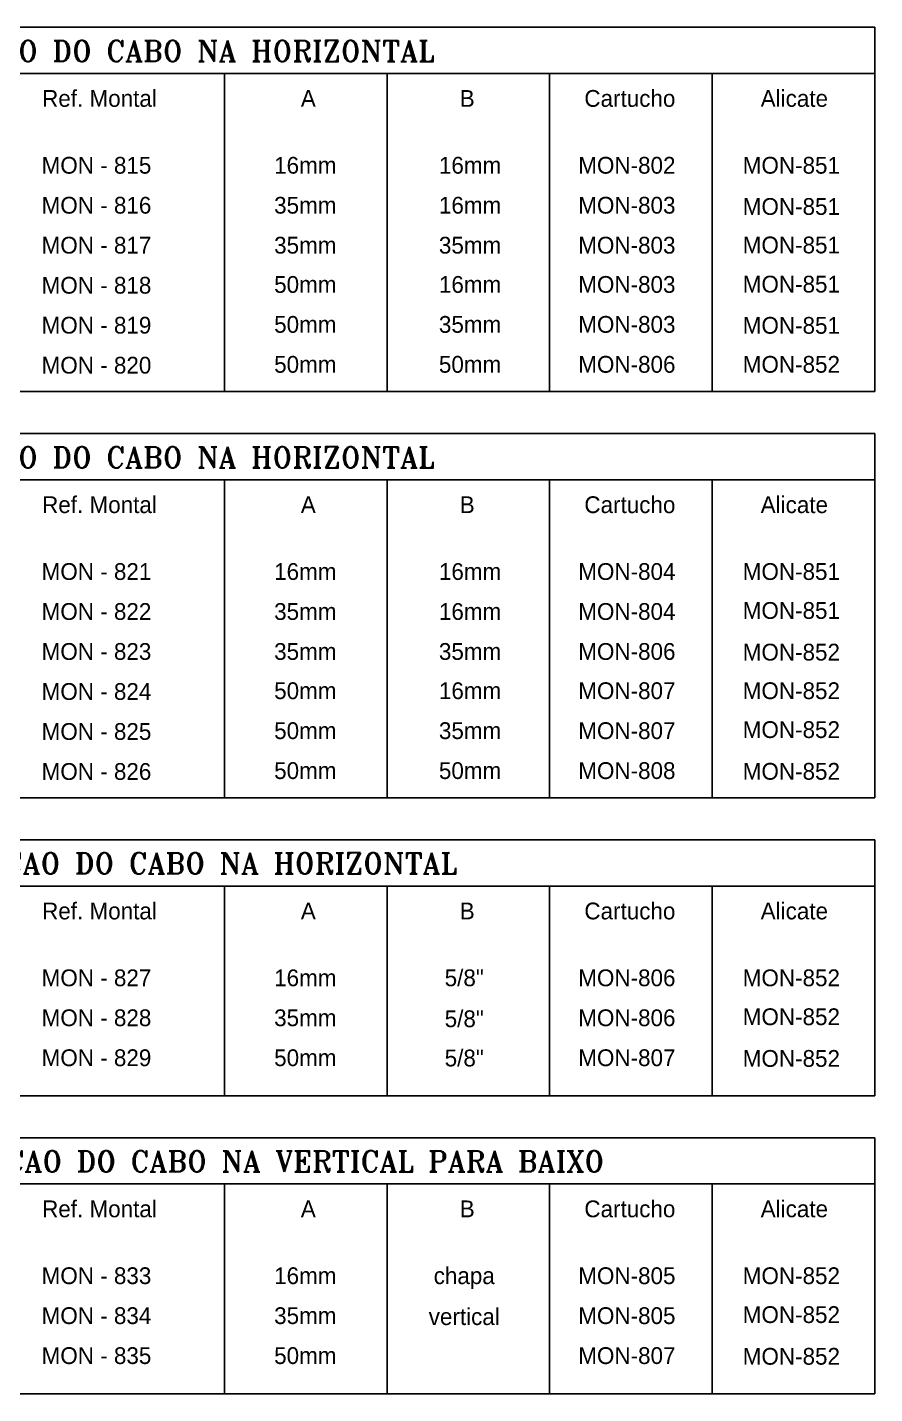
# Model space of a CAD drawing. Extents: x -1836 to 8857, y -4220 to 3051.
# Drawn here: x 7808 to 8293, y 1652 to 2434 of the extents above; entities that cross this region are included whole.
import ezdxf
from ezdxf.enums import TextEntityAlignment as Align

# ---------------------------------------------------------------- set-up
doc = ezdxf.new("R2010")
doc.units = 0
doc.header["$MEASUREMENT"] = 0
for name, color, linetype in [('15', 1, 'CONTINUOUS'), ('25', 2, 'CONTINUOUS'), ('30', 3, 'CONTINUOUS')]:
    doc.layers.add(name, color=color, linetype=linetype)
doc.styles.add('60', font='ACENT.SHX', dxfattribs={"height": 8})
doc.styles.add('ROMANTICBOLD', font='ROMANT.SHX', dxfattribs={"height": 10})

msp = doc.modelspace()

# ---------------------------------------------------------------- linework, layer by layer
at = {"layer": '15'}
for p, q in [((7921.01, 2407.49), (7921.01, 2225.48)), ((8014.01, 2225.48), (8014.01, 2407.49)), ((8107.01, 2225.48), (8107.01, 2407.49)), ((8200.01, 2225.48), (8200.01, 2407.49)), ((7921.01, 2175.08), (7921.01, 1993.07)), ((8014.01, 1993.07), (8014.01, 2175.08)), ((8107.01, 1993.07), (8107.01, 2175.08)), ((8200.01, 1993.07), (8200.01, 2175.08)), ((7921.01, 1942.67), (7921.01, 1822.67)), ((8014.01, 1822.67), (8014.01, 1942.67)), ((8107.01, 1822.67), (8107.01, 1942.67)), ((8200.01, 1822.67), (8200.01, 1942.67)), ((7921.01, 1772.27), (7921.01, 1652.27)), ((8014.01, 1652.27), (8014.01, 1772.27)), ((8107.01, 1652.27), (8107.01, 1772.27)), ((8200.01, 1652.27), (8200.01, 1772.27))]:
    msp.add_line(p, q, dxfattribs=at)
at = {"layer": '25', "color": 2}
for p, q in [((8293.01, 2433.89), (7369.01, 2433.89)), ((8293.01, 2433.89), (8293.01, 2225.48)), ((8293.01, 2407.49), (7369.01, 2407.49)), ((8293.01, 2225.48), (7369.01, 2225.48)), ((8293.01, 2201.48), (7369.01, 2201.48)), ((8293.01, 2201.48), (8293.01, 1993.07)), ((8293.01, 2175.08), (7369.01, 2175.08)), ((8293.01, 1993.07), (7369.01, 1993.07)), ((8293.01, 1969.07), (7369.01, 1969.07)), ((8293.01, 1969.07), (8293.01, 1822.67)), ((8293.01, 1942.67), (7369.01, 1942.67)), ((8293.01, 1822.67), (7369.01, 1822.67)), ((8293.01, 1798.67), (7369.01, 1798.67)), ((8293.01, 1798.67), (8293.01, 1652.27)), ((8293.01, 1772.27), (7369.01, 1772.27)), ((8293.01, 1652.27), (7369.01, 1652.27))]:
    msp.add_line(p, q, dxfattribs=at)

# ---------------------------------------------------------------- texts
at = {"layer": '15', "style": '60'}
for s, p in [('Ref. Montal', (7849.43, 2388.42)), ('A', (7968.93, 2388.42)), ('B', (8059.87, 2388.42)), ('Cartucho', (8152.93, 2388.42)), ('Alicate', (8247.05, 2388.42)), ('MON - 815', (7847.72, 2350.18)), ('16mm', (7967.21, 2350.18)), ('16mm', (8061.49, 2350.18)), ('MON-802', (8151.22, 2350.18)), ('MON-851', (8245.33, 2350.18)), ('MON - 816', (7847.72, 2327.32)), ('35mm', (7967.21, 2327.32)), ('16mm', (8061.49, 2327.32)), ('MON-803', (8151.22, 2327.32)), ('MON-851', (8245.33, 2326.6)), ('MON - 817', (7847.72, 2304.46)), ('35mm', (7967.21, 2304.46)), ('35mm', (8061.49, 2304.46)), ('MON-803', (8151.22, 2304.46)), ('MON-851', (8245.33, 2304.59)), ('MON - 818', (7847.72, 2281.55)), ('50mm', (7967.21, 2282.01)), ('16mm', (8061.49, 2282.01)), ('MON-803', (8151.22, 2282.01)), ('MON-851', (8245.33, 2282.18)), ('MON - 819', (7847.72, 2258.69)), ('50mm', (7967.21, 2259.15)), ('35mm', (8061.49, 2259.15)), ('MON-803', (8151.22, 2259.15)), ('MON-851', (8245.33, 2258.6)), ('MON - 820', (7847.72, 2235.81)), ('50mm', (7967.21, 2236.3)), ('50mm', (8061.49, 2236.3)), ('MON-806', (8151.22, 2236.3)), ('MON-852', (8245.33, 2236.3)), ('Ref. Montal', (7849.43, 2156.01)), ('A', (7968.93, 2156.01)), ('B', (8059.87, 2156.01)), ('Cartucho', (8152.93, 2156.01)), ('Alicate', (8247.05, 2156.01)), ('MON - 821', (7847.72, 2117.77)), ('16mm', (7967.21, 2117.77)), ('16mm', (8061.49, 2117.77)), ('MON-804', (8151.22, 2117.77)), ('MON-851', (8245.33, 2117.77)), ('MON - 822', (7847.72, 2094.91)), ('35mm', (7967.21, 2094.91)), ('16mm', (8061.49, 2094.91)), ('MON-804', (8151.22, 2094.91)), ('MON-851', (8245.33, 2095.51)), ('MON - 823', (7847.72, 2072.05)), ('35mm', (7967.21, 2072.05)), ('35mm', (8061.49, 2072.05)), ('MON-806', (8151.22, 2072.05)), ('MON-852', (8245.33, 2071.66)), ('MON - 824', (7847.72, 2049.14)), ('50mm', (7967.21, 2049.6)), ('16mm', (8061.49, 2049.6)), ('MON-807', (8151.22, 2049.6)), ('MON-852', (8245.33, 2049.6)), ('MON - 825', (7847.72, 2026.28)), ('50mm', (7967.21, 2026.74)), ('35mm', (8061.49, 2026.74)), ('MON-807', (8151.22, 2026.74)), ('MON-852', (8245.33, 2027.34)), ('MON - 826', (7847.72, 2003.4)), ('50mm', (7967.21, 2003.89)), ('50mm', (8061.49, 2003.89)), ('MON-808', (8151.22, 2003.89)), ('MON-852', (8245.33, 2003.49)), ('Ref. Montal', (7849.43, 1923.59)), ('A', (7968.93, 1923.59)), ('B', (8059.87, 1923.59)), ('Cartucho', (8152.93, 1923.59)), ('Alicate', (8247.05, 1923.59)), ('MON - 827', (7847.72, 1885.35)), ('16mm', (7967.21, 1885.35)), ('5/8"', (8058.16, 1885.35)), ('MON-806', (8151.22, 1885.35)), ('MON-852', (8245.33, 1885.35)), ('MON - 828', (7847.72, 1862.5)), ('35mm', (7967.21, 1862.5)), ('5/8"', (8058.16, 1861.93)), ('MON-806', (8151.22, 1862.5)), ('MON-852', (8245.33, 1863.09)), ('MON - 829', (7847.72, 1839.64)), ('50mm', (7967.21, 1839.64)), ('5/8"', (8058.16, 1839.48)), ('MON-807', (8151.22, 1839.64)), ('MON-852', (8245.33, 1839.24)), ('Ref. Montal', (7849.43, 1753.19)), ('A', (7968.93, 1753.19)), ('B', (8059.87, 1753.19)), ('Cartucho', (8152.93, 1753.19)), ('Alicate', (8247.05, 1753.19)), ('MON - 833', (7847.72, 1714.95)), ('16mm', (7967.21, 1714.95)), ('chapa', (8058.16, 1714.95)), ('MON-805', (8151.22, 1714.95)), ('MON-852', (8245.33, 1714.95)), ('MON - 834', (7847.72, 1692.1)), ('35mm', (7967.21, 1692.1)), ('vertical', (8058.16, 1691.53)), ('MON-805', (8151.22, 1692.1)), ('MON-852', (8245.33, 1692.69)), ('MON - 835', (7847.72, 1669.24)), ('50mm', (7967.21, 1669.24)), ('MON-807', (8151.22, 1669.24)), ('MON-852', (8245.33, 1668.84))]:
    msp.add_text(s, height=9.6, dxfattribs=at).set_placement(p, align=Align.CENTER)
at = {"layer": '30', "style": 'ROMANTICBOLD'}
for s, p in [('MOLDE PARA SOLDA "CABOxCABO" (T) INSTALACAO DO CABO NA HORIZONTAL', (7379.09, 2414.4)), ('MOLDE PARA SOLDA "CABOxCABO" (X) INSTALACAO DO CABO NA HORIZONTAL', (7379.09, 2181.99)), ('MOLDE PARA SOLDA "CABOxHASTE" (-) INSTALACAO DO CABO NA HORIZONTAL', (7379.09, 1949.58)), ('MOLDE PARA SOLDA "CABOxCHAPA" (-) INSTALACAO DO CABO NA VERTICAL PARA BAIXO', (7379.09, 1779.18))]:
    msp.add_text(s, height=12, dxfattribs=at).set_placement(p)

doc.saveas('drawing.dxf')
